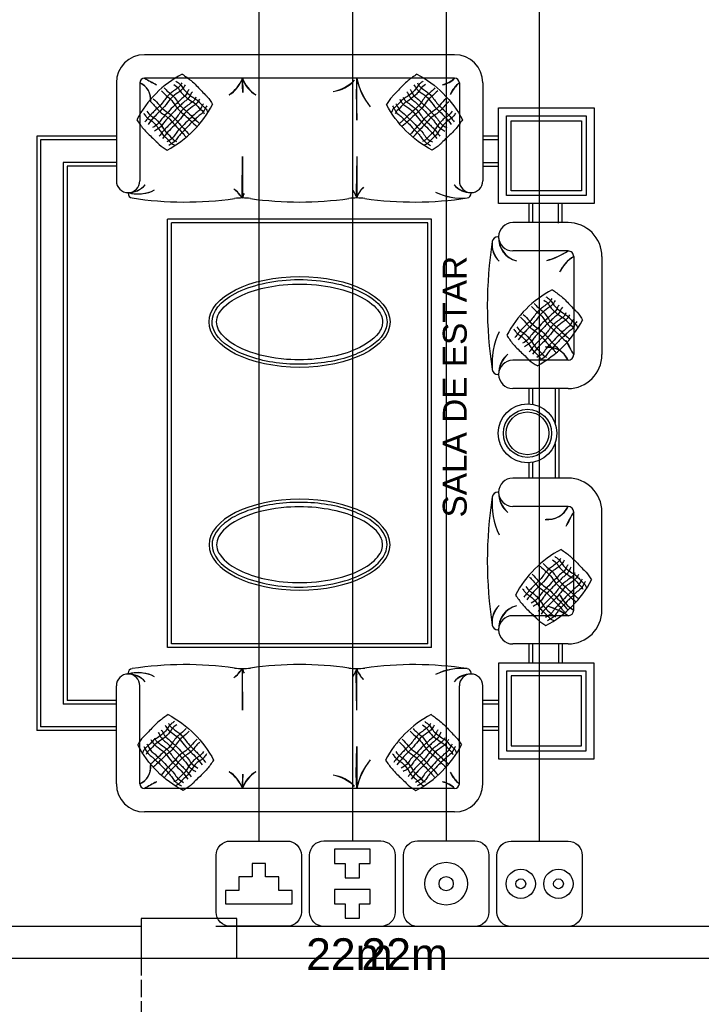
# Model space of a CAD drawing. Header units: metres. Extents: x -2 to 3328848, y -2 to 2725060.
# Drawn here: x 1662824.4 to 1662867.2, y 1363751.8 to 1363813.6 of the extents above; entities that cross this region are included whole.
import ezdxf

# ---------------------------------------------------------------- set-up
doc = ezdxf.new("R2010")
doc.units = ezdxf.units.M
doc.linetypes.add('ACAD_ISO02W100', pattern=[15, 12, -3])
doc.layers.get('0').update_dxf_attribs({"color": 253, "lineweight": 0})
for name, color, linetype, lineweight in [('ICT_TEXTS', 210, 'Continuous', 0), ('ICT_TOMAS', 1, 'Continuous', 0), ('L.COLUMNA', 253, 'Continuous', 0), ('MOBILIARIO2', 253, 'Continuous', 0), ('muebles', 253, 'Continuous', 0), ('NOFIJO', 253, 'Continuous', 0)]:
    doc.layers.add(name, color=color, linetype=linetype, lineweight=lineweight)
doc.styles.add('COTA', font='arial.ttf', dxfattribs={"height": 1})
doc.styles.get("Standard").update_dxf_attribs({"font": 'arial.ttf'})

# ---------------------------------------------------------------- blocks, each defined once
blk = doc.blocks.new('A$C77BB287D')
at = {"layer": 'MOBILIARIO2'}
for centre, start, end in [((0.6026, -0.1261), 117.71623, 152.27846), ((-0.1261, 0.6027), 297.71623, 332.27846)]:
    blk.add_arc(centre, 0.6808, start, end, dxfattribs=at)
for points, knots in [([(0.0374, 0.2001), (0.0428, 0.2077), (0.0453, 0.2118), (0.0544, 0.2301), (0.0629, 0.2434), (0.0817, 0.2592), (0.0875, 0.2625), (0.0991, 0.2733), (0.1054, 0.2803), (0.121, 0.2948), (0.1279, 0.3002), (0.1403, 0.3117), (0.1458, 0.3177), (0.1641, 0.338), (0.1789, 0.3532), (0.1976, 0.3721), (0.203, 0.3778), (0.2131, 0.3907), (0.2176, 0.3981), (0.2308, 0.4155), (0.2399, 0.4245), (0.2584, 0.4379), (0.2674, 0.4428), (0.2757, 0.4475)], [0, 0, 0, 0, 0.0279165, 0.0279165, 0.0558331, 0.0558331, 0.0837496, 0.0837496, 0.1116661, 0.1116661, 0.1395827, 0.1395827, 0.1674992, 0.1674992, 0.2233322, 0.2233322, 0.2512488, 0.2512488, 0.2791653, 0.2791653, 0.3070818, 0.3070818, 0.3349984, 0.3349984, 0.3349984, 0.3349984]), ([(0.4326, 0.2461), (0.4279, 0.253), (0.4199, 0.2647), (0.4028, 0.2825), (0.3778, 0.2952), (0.3538, 0.3218), (0.3326, 0.3492), (0.3167, 0.3776), (0.294, 0.3979), (0.274, 0.4172), (0.2568, 0.4384), (0.2424, 0.4437), (0.2352, 0.4463)], [0, 0, 0, 0, 0.0251558, 0.0423686, 0.0735031, 0.1079287, 0.1485001, 0.177757, 0.2045324, 0.2389579, 0.2619083, 0.2842956, 0.2842956, 0.2842956, 0.2842956]), ([(0.4766, 0.286), (0.4635, 0.3048), (0.442, 0.3359), (0.3975, 0.3832), (0.3616, 0.4145), (0.3252, 0.4527), (0.3031, 0.4661), (0.286, 0.4765)], [0, 0, 0, 0, 0.0684504, 0.1132877, 0.1942981, 0.2115305, 0.2711605, 0.2711605, 0.2711605, 0.2711605]), ([(0.0579, 0.1858), (0.0612, 0.1904), (0.0701, 0.2032), (0.079, 0.2275), (0.1069, 0.2442), (0.1268, 0.2674), (0.1581, 0.2921), (0.1878, 0.3294), (0.2264, 0.3628), (0.2504, 0.4046), (0.2747, 0.4182), (0.2879, 0.4257)], [0, 0, 0, 0, 0.0170213, 0.0470063, 0.0743095, 0.1111398, 0.1383727, 0.19363, 0.2532688, 0.2904618, 0.3349984, 0.3349984, 0.3349984, 0.3349984]), ([(0.0823, 0.1572), (0.0867, 0.1656), (0.0938, 0.1781), (0.1112, 0.1951), (0.12, 0.2008), (0.1427, 0.2174), (0.1575, 0.2276), (0.1792, 0.2496), (0.1892, 0.2647), (0.2143, 0.2964), (0.2291, 0.3109), (0.2557, 0.3369), (0.269, 0.3497), (0.2925, 0.3759), (0.3037, 0.3903), (0.3153, 0.4051)], [0, 0, 0, 0, 0.0281332, 0.0281332, 0.0562664, 0.0562664, 0.1125327, 0.1125327, 0.1687991, 0.1687991, 0.2250654, 0.2250654, 0.2813318, 0.2813318, 0.3375981, 0.3375981, 0.3375981, 0.3375981]), ([(0.1044, 0.1455), (0.1081, 0.1525), (0.1153, 0.1663), (0.1374, 0.1827), (0.1601, 0.199), (0.1948, 0.2259), (0.222, 0.2706), (0.254, 0.3), (0.2759, 0.322), (0.3007, 0.3457), (0.3211, 0.3719), (0.335, 0.3897)], [0, 0, 0, 0, 0.0233914, 0.0462519, 0.0808435, 0.1081467, 0.1768845, 0.2347507, 0.2382573, 0.2698172, 0.3375981, 0.3375981, 0.3375981, 0.3375981]), ([(0.3724, 0.1547), (0.3596, 0.1667), (0.345, 0.1822), (0.3232, 0.2092), (0.3146, 0.2177), (0.2879, 0.2366), (0.2708, 0.2469), (0.2413, 0.2748), (0.2307, 0.2887), (0.2079, 0.3138), (0.1957, 0.3261), (0.171, 0.3521), (0.1584, 0.3664), (0.1472, 0.38)], [0, 0, 0, 0, 0.0527313, 0.0527313, 0.1054625, 0.1054625, 0.1581938, 0.1581938, 0.210925, 0.210925, 0.2636563, 0.2636563, 0.3163876, 0.3163876, 0.3163876, 0.3163876]), ([(0.3895, 0.1728), (0.3816, 0.1803), (0.3623, 0.1985), (0.333, 0.241), (0.2807, 0.2666), (0.2436, 0.3129), (0.2098, 0.3473), (0.1833, 0.3754), (0.1706, 0.3909), (0.1665, 0.3958)], [0, 0, 0, 0, 0.0327415, 0.0793965, 0.1525082, 0.2007896, 0.25596, 0.2973537, 0.3163876, 0.3163876, 0.3163876, 0.3163876]), ([(0.412, 0.232), (0.4031, 0.2451), (0.3967, 0.2543), (0.3821, 0.2648), (0.3749, 0.2689), (0.3597, 0.2798), (0.3521, 0.2869), (0.3337, 0.3067), (0.3238, 0.3192), (0.3043, 0.3479), (0.299, 0.3587), (0.2799, 0.3776), (0.2664, 0.3893), (0.2428, 0.4152), (0.2418, 0.4173), (0.2266, 0.4228)], [0, 0, 0, 0, 0.0473826, 0.0473826, 0.0710739, 0.0710739, 0.0947652, 0.0947652, 0.1421478, 0.1421478, 0.1895304, 0.1895304, 0.236913, 0.236913, 0.2842956, 0.2842956, 0.2842956, 0.2842956]), ([(0.3037, 0.087), (0.2962, 0.095), (0.278, 0.1142), (0.2355, 0.1436), (0.21, 0.1959), (0.1636, 0.233), (0.1292, 0.2667), (0.1012, 0.2932), (0.0856, 0.306), (0.0807, 0.31)], [0, 0, 0, 0, 0.0327415, 0.0793965, 0.1525082, 0.2007896, 0.25596, 0.2973537, 0.3163876, 0.3163876, 0.3163876, 0.3163876]), ([(0.3219, 0.1042), (0.3098, 0.117), (0.2943, 0.1315), (0.2674, 0.1534), (0.2588, 0.1619), (0.24, 0.1886), (0.2296, 0.2057), (0.2018, 0.2352), (0.1878, 0.2459), (0.1628, 0.2687), (0.1504, 0.2809), (0.1245, 0.3056), (0.1102, 0.3182), (0.0966, 0.3293)], [0, 0, 0, 0, 0.0527313, 0.0527313, 0.1054625, 0.1054625, 0.1581938, 0.1581938, 0.210925, 0.210925, 0.2636563, 0.2636563, 0.3163876, 0.3163876, 0.3163876, 0.3163876]), ([(0.1273, 0.1103), (0.1326, 0.1179), (0.1351, 0.1219), (0.1442, 0.1403), (0.1527, 0.1536), (0.1715, 0.1694), (0.1773, 0.1727), (0.1889, 0.1835), (0.1952, 0.1905), (0.2109, 0.2049), (0.2178, 0.2103), (0.2301, 0.2218), (0.2356, 0.2279), (0.2539, 0.2482), (0.2687, 0.2633), (0.2874, 0.2822), (0.2928, 0.288), (0.3029, 0.3009), (0.3074, 0.3083), (0.3206, 0.3257), (0.3298, 0.3347), (0.3483, 0.348), (0.3572, 0.353), (0.3655, 0.3576)], [0, 0, 0, 0, 0.0279165, 0.0279165, 0.0558331, 0.0558331, 0.0837496, 0.0837496, 0.1116661, 0.1116661, 0.1395827, 0.1395827, 0.1674992, 0.1674992, 0.2233322, 0.2233322, 0.2512488, 0.2512488, 0.2791653, 0.2791653, 0.3070818, 0.3070818, 0.3349984, 0.3349984, 0.3349984, 0.3349984]), ([(0.1477, 0.096), (0.151, 0.1006), (0.16, 0.1134), (0.1688, 0.1377), (0.1967, 0.1544), (0.2166, 0.1775), (0.248, 0.2023), (0.2777, 0.2396), (0.3162, 0.2729), (0.3403, 0.3148), (0.3645, 0.3284), (0.3777, 0.3358)], [0, 0, 0, 0, 0.0170213, 0.0470063, 0.0743095, 0.1111398, 0.1383727, 0.19363, 0.2532688, 0.2904618, 0.3349984, 0.3349984, 0.3349984, 0.3349984]), ([(0.1721, 0.0673), (0.1765, 0.0757), (0.1837, 0.0883), (0.201, 0.1053), (0.2098, 0.111), (0.2326, 0.1276), (0.2474, 0.1377), (0.269, 0.1598), (0.2791, 0.1748), (0.3041, 0.2066), (0.319, 0.2211), (0.3455, 0.2471), (0.3589, 0.2599), (0.3823, 0.2861), (0.3935, 0.3004), (0.4051, 0.3153)], [0, 0, 0, 0, 0.0281332, 0.0281332, 0.0562664, 0.0562664, 0.1125327, 0.1125327, 0.1687991, 0.1687991, 0.2250654, 0.2250654, 0.2813318, 0.2813318, 0.3375981, 0.3375981, 0.3375981, 0.3375981]), ([(0.2445, 0.0646), (0.2315, 0.0735), (0.2222, 0.0799), (0.2117, 0.0944), (0.2076, 0.1016), (0.1968, 0.1168), (0.1896, 0.1245), (0.1698, 0.1428), (0.1573, 0.1527), (0.1286, 0.1723), (0.1178, 0.1776), (0.099, 0.1966), (0.0873, 0.2102), (0.0613, 0.2338), (0.0593, 0.2348), (0.0538, 0.2499)], [0, 0, 0, 0, 0.0473826, 0.0473826, 0.0710739, 0.0710739, 0.0947652, 0.0947652, 0.1421478, 0.1421478, 0.1895304, 0.1895304, 0.236913, 0.236913, 0.2842956, 0.2842956, 0.2842956, 0.2842956]), ([(0.1942, 0.0557), (0.1979, 0.0627), (0.2052, 0.0765), (0.2272, 0.0929), (0.25, 0.1092), (0.2846, 0.1361), (0.3118, 0.1807), (0.3438, 0.2102), (0.3657, 0.2321), (0.3905, 0.2559), (0.4109, 0.282), (0.4248, 0.2999)], [0, 0, 0, 0, 0.0233914, 0.0462519, 0.0808435, 0.1081467, 0.1768845, 0.2347507, 0.2382573, 0.2698172, 0.3375981, 0.3375981, 0.3375981, 0.3375981]), ([(0.1905, 0), (0.1718, 0.013), (0.1407, 0.0346), (0.0934, 0.079), (0.062, 0.115), (0.0238, 0.1513), (0.0104, 0.1734), (0, 0.1906)], [0, 0, 0, 0, 0.0684504, 0.1132877, 0.1942981, 0.2115305, 0.2711605, 0.2711605, 0.2711605, 0.2711605]), ([(0.2304, 0.0439), (0.2235, 0.0486), (0.2118, 0.0566), (0.1941, 0.0738), (0.1813, 0.0988), (0.1547, 0.1227), (0.1273, 0.144), (0.0989, 0.1598), (0.0787, 0.1826), (0.0594, 0.2026), (0.0382, 0.2197), (0.0329, 0.2342), (0.0303, 0.2414)], [0, 0, 0, 0, 0.0251558, 0.0423686, 0.0735031, 0.1079287, 0.1485001, 0.177757, 0.2045324, 0.2389579, 0.2619083, 0.2842956, 0.2842956, 0.2842956, 0.2842956])]:
    blk.add_open_spline(points, degree=3, knots=knots, dxfattribs=at)
blk = doc.blocks.new('A$C7392403F')
at = {"layer": 'muebles'}
for p, q in [((4.2414, 3.5465), (0.5111, 3.5465)), ((0.5111, 3.0477), (0.5111, 3.5465)), ((4.2178, 3.5228), (0.5348, 3.5228)), ((0.5348, 3.0477), (0.5348, 3.5228)), ((4.2178, 3.0477), (4.2178, 3.5228)), ((4.2414, 3.0477), (4.2414, 3.5465)), ((4.0758, 3.3808), (0.6768, 3.3808)), ((0.6768, 3.0477), (0.6768, 3.3808)), ((4.0521, 3.3572), (0.7004, 3.3572)), ((0.7004, 3.0477), (0.7004, 3.3572)), ((4.0521, 3.0477), (4.0521, 3.3572)), ((4.0758, 3.0477), (4.0758, 3.3808)), ((0.1769, 3.0477), (0.792, 3.0477)), ((4.5756, 3.0477), (3.9606, 3.0477)), ((0.8657, 2.974), (0.87, 2.974)), ((3.8869, 2.974), (3.8825, 2.974)), ((0, 0.9246), (0, 2.8708)), ((0.1474, 0.9246), (0.1474, 2.8708)), ((0.1769, 2.9003), (0.792, 2.9003)), ((4.5756, 2.9003), (3.9606, 2.9003)), ((4.6051, 0.9246), (4.6051, 2.8708)), ((4.7526, 0.9246), (4.7526, 2.8708)), ((1.0317, 2.7259), (3.7208, 2.7259)), ((1.0317, 1.0695), (1.0317, 2.7259)), ((3.7208, 1.0695), (3.7208, 2.7259)), ((1.0554, 2.7022), (3.6972, 2.7022)), ((1.0554, 1.0932), (1.0554, 2.7022)), ((3.6972, 1.0932), (3.6972, 2.7022)), ((0.1939, 2.2565), (0.1474, 2.2565)), ((0.1474, 2.2565), (0.2366, 2.2535)), ((0.2366, 2.2535), (0.1939, 2.2565)), ((0.8702, 2.2584), (0.6382, 2.2565)), ((0.6382, 2.2565), (0.8993, 2.2565)), ((0.8993, 2.2565), (0.8702, 2.2584)), ((0.8955, 2.2614), (0.8993, 2.2565)), ((3.857, 2.2614), (3.8532, 2.2565)), ((3.8532, 2.2565), (3.8823, 2.2584)), ((4.1144, 2.2565), (3.8532, 2.2565)), ((3.8823, 2.2584), (4.1144, 2.2565)), ((4.5159, 2.2535), (4.5587, 2.2565)), ((4.6051, 2.2565), (4.5159, 2.2535)), ((4.5587, 2.2565), (4.6051, 2.2565)), ((0.1474, 1.5389), (0.2366, 1.5419)), ((0.4115, 1.5389), (0.1474, 1.5389)), ((0.2366, 1.5419), (0.4115, 1.5389)), ((0.6382, 1.5389), (0.8649, 1.5422)), ((0.6382, 1.5389), (0.896, 1.5389)), ((0.8316, 1.4971), (0.837, 1.5003)), ((0.8649, 1.5422), (0.8929, 1.5398)), ((4.1144, 1.5389), (3.8566, 1.5389)), ((3.8877, 1.5422), (3.8596, 1.5398)), ((4.1144, 1.5389), (3.8877, 1.5422)), ((3.921, 1.4971), (3.9155, 1.5003)), ((4.5159, 1.5419), (4.341, 1.5389)), ((4.341, 1.5389), (4.6051, 1.5389)), ((4.6051, 1.5389), (4.5159, 1.5419)), ((1.0317, 1.0695), (3.7208, 1.0695)), ((1.0554, 1.0932), (3.6972, 1.0932)), ((0.1769, 0.8951), (0.792, 0.8951)), ((4.5756, 0.8951), (3.9606, 0.8951)), ((0.8657, 0.8214), (0.87, 0.8214)), ((0.8657, 0.8214), (0.87, 0.8214)), ((3.8869, 0.8214), (3.8825, 0.8214)), ((3.8869, 0.8214), (3.8825, 0.8214)), ((0.1769, 0.7477), (0.792, 0.7477)), ((0.5111, 0.6488), (0.5111, 0.7477)), ((0.5348, 0.6488), (0.5348, 0.7477)), ((0.6768, 0.6488), (0.6768, 0.7477)), ((0.7004, 0.6488), (0.7004, 0.7477)), ((4.5756, 0.7477), (3.9606, 0.7477)), ((4.0521, 0.7477), (4.0521, 0.6488)), ((4.0758, 0.7477), (4.0758, 0.6488)), ((4.2178, 0.6488), (4.2178, 0.7477)), ((4.2414, 0.6488), (4.2414, 0.7477)), ((1.1429, 0.6484), (1.1429, 0.6536)), ((2.0066, 0.6483), (2.0066, 0.6536)), ((2.746, 0.6483), (2.746, 0.6536)), ((3.6096, 0.6484), (3.6096, 0.6536)), ((1.0541, 0.213), (1.0542, 0.5597)), ((1.2316, 0.213), (1.2316, 0.5597)), ((1.9178, 0.213), (1.9179, 0.5596)), ((2.0953, 0.2129), (2.0953, 0.5596)), ((2.6573, 0.2129), (2.6572, 0.5596)), ((2.8347, 0.213), (2.8347, 0.5596)), ((3.521, 0.213), (3.5209, 0.5597)), ((3.6984, 0.213), (3.6984, 0.5597)), ((1.0542, 0.4594), (0.934, 0.4594)), ((1.0542, 0.4357), (0.934, 0.4357)), ((2.1918, 0.4594), (2.0953, 0.4594)), ((2.1943, 0.4357), (2.0953, 0.4357)), ((2.6572, 0.4357), (2.5582, 0.4357)), ((2.6572, 0.4594), (2.5608, 0.4594)), ((3.8185, 0.4594), (3.6984, 0.4594)), ((3.8185, 0.4357), (3.6984, 0.4357)), ((1.0573, 0.2726), (0.934, 0.2726)), ((1.0499, 0.2489), (0.934, 0.2489)), ((2.313, 0.2938), (2.0953, 0.2938)), ((2.6573, 0.2701), (2.0953, 0.2701)), ((2.6573, 0.2938), (2.4395, 0.2938)), ((3.6953, 0.2726), (3.8185, 0.2726)), ((3.7026, 0.2489), (3.8185, 0.2489)), ((1.2671, 0.1775), (1.8823, 0.1775)), ((3.4855, 0.1775), (2.8702, 0.1775)), ((1.2671, 0.0001), (1.8823, 0)), ((3.4855, 0.0001), (2.8703, 0))]:
    blk.add_line(p, q, dxfattribs=at)
for points in [[(0.334, 0.6488), (0.334, 0.0488), (0.934, 0.0488), (0.934, 0.6488)], [(4.4185, 0.6488), (4.4185, 0.0488), (3.8185, 0.0488), (3.8185, 0.6488)], [(0.384, 0.5988), (0.384, 0.0988), (0.884, 0.0988), (0.884, 0.5988)], [(0.414, 0.5688), (0.414, 0.1288), (0.854, 0.1288), (0.854, 0.5688)], [(4.3685, 0.5988), (4.3685, 0.0988), (3.8685, 0.0988), (3.8685, 0.5988)], [(4.3385, 0.5688), (4.3385, 0.1288), (3.8985, 0.1288), (3.8985, 0.5688)]]:
    blk.add_lwpolyline(points, close=True, dxfattribs=at)
for radius in [0.1847, 0.1511, 0.1343]:
    blk.add_circle((2.3763, 0.4673), radius, dxfattribs=at)
for centre, radius, start, end in [((0.1769, 2.8708), 0.1769, 90, 180), ((0.792, 2.974), 0.0737, 270, 90), ((3.9606, 2.974), 0.0737, 90, 270), ((4.5756, 2.8708), 0.1769, 0, 90), ((0.7248, 2.9741), 0.1409, 310.9442, 359.93328), ((0.7361, 2.969), 0.1296, 308.66454, 2.21294), ((0.6476, 2.9125), 0.2265, 332.64496, 15.6493), ((0.6373, 2.9117), 0.2366, 338.85774, 15.16815), ((0.87, 2.9445), 0.0295, 8.73698, 90), ((3.8825, 2.9445), 0.0295, 90, 171.26302), ((4.1049, 2.9125), 0.2265, 164.3507, 207.35504), ((4.1152, 2.9117), 0.2366, 164.83185, 201.14226), ((4.0164, 2.969), 0.1296, 177.78706, 231.33546), ((4.0277, 2.9741), 0.1409, 180.06672, 229.0558), ((-1.2725, 2.6152), 2.1972, 351.91555, 8.73698), ((6.0251, 2.6152), 2.1972, 171.26302, 188.08445), ((0.1769, 2.8708), 0.0295, 90, 180), ((-2.5202, 1.3606), 3.0654, 27.9126, 29.5142), ((-0.6037, 2.4104), 0.881, 25.92601, 31.5008), ((0.2852, 2.9498), 0.1191, 204.57896, 275.46692), ((0.2797, 2.9449), 0.1121, 203.48159, 275.8459), ((4.4673, 2.9498), 0.1191, 264.53308, 335.42104), ((4.4728, 2.9449), 0.1121, 264.1541, 336.51841), ((7.2727, 1.3606), 3.0654, 150.4858, 152.0874), ((5.3563, 2.4104), 0.881, 148.4992, 154.07399), ((4.5756, 2.8708), 0.0295, 0, 90), ((0.0715, 2.4574), 0.2148, 290.70684, 327.06158), ((0.094, 2.4295), 0.1811, 287.16361, 330.60481), ((1.0109, 2.4353), 0.2086, 216.50512, 236.4171), ((0.9985, 2.4142), 0.1863, 213.56149, 237.83537), ((1.2532, 2.2565), 0.3538, 171.91555, 188.08445), ((3.4994, 2.2565), 0.3538, 351.91555, 8.08445), ((3.7541, 2.4142), 0.1863, 302.16463, 326.43851), ((3.7416, 2.4353), 0.2086, 303.5829, 323.49488), ((4.6811, 2.4574), 0.2148, 212.93842, 249.29316), ((4.6586, 2.4295), 0.1811, 209.39519, 252.83639), ((0.0715, 2.0555), 0.2148, 32.93842, 69.29316), ((0.094, 2.0834), 0.1811, 29.39519, 72.83639), ((0.9257, 2.1493), 0.1103, 103.84426, 119.66435), ((3.8268, 2.1493), 0.1103, 60.33565, 76.15574), ((4.6811, 2.0555), 0.2148, 110.70684, 147.06158), ((4.6586, 2.0834), 0.1811, 107.16361, 150.60481), ((-1.2725, 1.8977), 2.1972, 351.91555, 8.08445), ((6.0251, 1.8977), 2.1972, 171.91555, 188.08445), ((0.0051, 1.7186), 0.2279, 313.04826, 352.13174), ((-0.0419, 1.743), 0.2784, 316.69848, 348.48153), ((4.7475, 1.7186), 0.2279, 187.86826, 226.95174), ((4.7945, 1.743), 0.2784, 191.51847, 223.30152), ((0.9313, 1.6636), 0.1288, 232.0039, 255.58941), ((1.2532, 1.5389), 0.3538, 171.91555, 188.08445), ((3.4994, 1.5389), 0.3538, 351.91555, 8.08445), ((3.8212, 1.6636), 0.1288, 284.41059, 307.9961), ((0.0452, 1.0892), 0.4612, 52.43639, 77.19309), ((0.0779, 1.1587), 0.3865, 49.99477, 79.63472), ((0.9424, 1.3935), 0.1517, 106.48361, 136.90012), ((0.9482, 1.3906), 0.1562, 108.2275, 135.35901), ((-1.2725, 1.1802), 2.1972, 351.26302, 8.08445), ((6.0251, 1.1802), 2.1972, 171.91555, 188.73698), ((3.8044, 1.3906), 0.1562, 44.64099, 71.7725), ((3.8102, 1.3935), 0.1517, 43.09988, 73.51639), ((4.7073, 1.0892), 0.4612, 102.80691, 127.56361), ((4.6747, 1.1587), 0.3865, 100.36528, 130.00523), ((0.0647, 1.0188), 0.1253, 311.29589, 351.2773), ((0.0113, 1.048), 0.1837, 317.8008, 344.77239), ((0.4924, 0.8748), 0.4078, 356.0154, 24.49909), ((0.5254, 0.8807), 0.3754, 354.75701, 25.75748), ((4.2272, 0.8807), 0.3754, 154.24252, 185.24299), ((4.2602, 0.8748), 0.4078, 155.50091, 183.9846), ((4.6878, 1.0188), 0.1253, 188.7227, 228.70411), ((4.7412, 1.048), 0.1837, 195.22761, 222.1992), ((0.3666, 0.7302), 0.2514, 117.89706, 138.99766), ((0.3221, 0.7863), 0.1815, 113.75425, 143.14046), ((0.7361, 0.8264), 0.1296, 357.78706, 51.33546), ((0.7248, 0.8212), 0.1409, 0.06672, 49.0558), ((4.0164, 0.8264), 0.1296, 128.66454, 182.21294), ((4.0277, 0.8212), 0.1409, 130.9442, 179.93328), ((4.3859, 0.7302), 0.2514, 41.00234, 62.10294), ((4.4304, 0.7863), 0.1815, 36.85954, 66.24575), ((0.1769, 0.9246), 0.1769, 180, 270), ((0.1769, 0.9246), 0.0295, 180, 270), ((0.792, 0.8214), 0.0737, 270, 90), ((3.9606, 0.8214), 0.0737, 90, 270), ((4.5756, 0.9246), 0.0295, 270, 0), ((4.5756, 0.9246), 0.1769, 270, 0), ((0.87, 0.8509), 0.0295, 270, 351.26302), ((3.8825, 0.8509), 0.0295, 188.73698, 270), ((1.1784, 0.6536), 0.0355, 98.73101, 179.99403), ((1.5745, -1.9254), 2.6448, 81.25706, 98.73101), ((1.1944, 0.5547), 0.1357, 42.09968, 99.08412), ((1.1904, 0.5434), 0.1464, 44.35362, 96.83018), ((1.9352, 0.2387), 0.4518, 84.75104, 115.75152), ((1.9423, 0.199), 0.4908, 86.00943, 114.49312), ((1.9711, 0.6536), 0.0355, 359.99403, 81.25706), ((2.7815, 0.6536), 0.0355, 98.74294, 180.00597), ((3.1781, -1.9254), 2.6448, 81.26899, 98.74294), ((2.8174, 0.2387), 0.4518, 64.24848, 95.24896), ((2.8102, 0.199), 0.4908, 65.50688, 93.99057), ((3.5581, 0.5547), 0.1357, 80.91588, 137.90032), ((3.5621, 0.5434), 0.1464, 83.16982, 135.64638), ((3.5742, 0.6536), 0.0355, 0.00597, 81.26899), ((1.1429, 0.5597), 0.0887, 359.99403, 179.99403), ((1.1515, 0.5024), 0.1462, 13.53892, 93.34783), ((1.1476, 0.4972), 0.1513, 15.11866, 91.76808), ((2.0006, 0.4924), 0.1561, 87.7811, 141.3295), ((2.0068, 0.4788), 0.1696, 90.06076, 139.04984), ((2.0066, 0.5596), 0.0887, 359.99403, 179.99403), ((2.746, 0.5596), 0.0887, 0.00597, 180.00597), ((2.752, 0.4924), 0.1561, 38.6705, 92.2189), ((2.7458, 0.4788), 0.1696, 40.95016, 89.93924), ((3.6011, 0.5024), 0.1462, 86.65217, 166.46108), ((3.605, 0.4972), 0.1513, 88.23192, 164.88134), ((3.6097, 0.5597), 0.0887, 0.00597, 180.00597), ((0.8323, 0.4744), 0.4773, 326.78915, 344.42515), ((0.7409, 0.5159), 0.5766, 328.3171, 342.89719), ((1.9775, 0.3433), 0.1434, 174.52711, 245.41507), ((1.9716, 0.3367), 0.1349, 174.14813, 246.51245), ((2.7751, 0.3433), 0.1434, 294.58493, 5.47289), ((2.781, 0.3367), 0.1349, 293.48755, 5.85187), ((3.9203, 0.4744), 0.4773, 195.57485, 213.21085), ((4.0116, 0.5159), 0.5766, 197.10281, 211.6829), ((1.4623, 0.0604), 0.2276, 115.11424, 149.0283), ((1.4387, 0.0803), 0.1972, 113.93917, 150.47679), ((3.2903, 0.0604), 0.2276, 30.9717, 64.88576), ((3.3138, 0.0803), 0.1972, 29.52321, 66.06083), ((1.2671, 0.213), 0.213, 179.99403, 269.99403), ((1.2671, 0.213), 0.0355, 179.99403, 269.99403), ((0.0642, -3.0333), 3.6898, 60.47983, 62.08143), ((1.3281, -0.7266), 1.0604, 58.49324, 64.06803), ((1.8823, 0.213), 0.0355, 269.99403, 359.99403), ((1.8823, 0.213), 0.213, 269.99403, 359.99403), ((2.8702, 0.213), 0.213, 180.00597, 270.00597), ((2.8702, 0.213), 0.0355, 180.00597, 270.00597), ((4.6883, -3.0333), 3.6898, 117.91857, 119.52017), ((3.4244, -0.7266), 1.0604, 115.93197, 121.50676), ((3.4855, 0.213), 0.213, 270.00597, 0.00597), ((3.4855, 0.213), 0.0355, 270.00597, 0.00597)]:
    blk.add_arc(centre, radius, start, end, dxfattribs=at)
at = {"layer": 'muebles', "extrusion": (0, 0, -1)}
blk.add_ellipse((1.6772, 1.8977), major_axis=(0, -0.5679), ratio=0.502168, dxfattribs=at)
at = {"layer": 'muebles'}
blk.add_ellipse((3.0754, 1.8977), major_axis=(0, -0.5679), ratio=0.502168, dxfattribs=at)
for points, knots in [([(1.6772, 1.3487), (1.6427, 1.3487), (1.6068, 1.3635), (1.5396, 1.4236), (1.5077, 1.4695), (1.4334, 1.6347), (1.4079, 1.7833), (1.415, 2.07), (1.448, 2.2064), (1.5483, 2.3969), (1.6137, 2.4464), (1.7305, 2.4474), (1.784, 2.4121), (1.8762, 2.2775), (1.9125, 2.1779), (1.9482, 1.9542), (1.9471, 1.8306), (1.9098, 1.6084), (1.8724, 1.5102), (1.7807, 1.3812), (1.7275, 1.3487), (1.6772, 1.3487)], [0, 0, 0, 0, 0.420953, 0.420953, 0.841906, 0.841906, 1.627474, 1.627474, 2.384999, 2.384999, 3.142524, 3.142524, 3.774252, 3.774252, 4.405979, 4.405979, 5.037707, 5.037707, 5.669434, 5.669434, 6.283185, 6.283185, 6.283185, 6.283185]), ([(1.6772, 1.3771), (1.6492, 1.3771), (1.6195, 1.389), (1.557, 1.4475), (1.5261, 1.494), (1.4516, 1.6729), (1.429, 1.8442), (1.4568, 2.1295), (1.4941, 2.2469), (1.5774, 2.375), (1.6165, 2.4052), (1.6845, 2.424), (1.717, 2.4172), (1.7905, 2.3585), (1.8282, 2.3046), (1.8852, 2.1613), (1.9048, 2.0725), (1.9226, 1.8393), (1.9039, 1.6904), (1.8322, 1.495), (1.7891, 1.4333), (1.7229, 1.3847), (1.6996, 1.3771), (1.6772, 1.3771)], [0, 0, 0, 0, 0.439197, 0.439197, 0.878394, 0.878394, 1.7625, 1.7625, 2.484027, 2.484027, 3.003385, 3.003385, 3.522744, 3.522744, 4.042102, 4.042102, 4.561461, 4.561461, 5.34406, 5.34406, 5.930331, 5.930331, 6.283185, 6.283185, 6.283185, 6.283185]), ([(3.0754, 1.3487), (3.1099, 1.3487), (3.1457, 1.3635), (3.213, 1.4236), (3.2449, 1.4695), (3.3192, 1.6347), (3.3447, 1.7833), (3.3375, 2.07), (3.3046, 2.2064), (3.2042, 2.3969), (3.1389, 2.4464), (3.022, 2.4474), (2.9686, 2.4121), (2.8764, 2.2775), (2.8401, 2.1779), (2.8044, 1.9542), (2.8055, 1.8306), (2.8428, 1.6084), (2.8802, 1.5102), (2.9719, 1.3812), (3.025, 1.3487), (3.0754, 1.3487)], [0, 0, 0, 0, 0.420953, 0.420953, 0.841906, 0.841906, 1.627474, 1.627474, 2.384999, 2.384999, 3.142524, 3.142524, 3.774252, 3.774252, 4.405979, 4.405979, 5.037707, 5.037707, 5.669434, 5.669434, 6.283185, 6.283185, 6.283185, 6.283185]), ([(3.0754, 1.3771), (3.1033, 1.3771), (3.1331, 1.389), (3.1955, 1.4475), (3.2265, 1.494), (3.301, 1.6729), (3.3235, 1.8442), (3.2957, 2.1295), (3.2584, 2.2469), (3.1751, 2.375), (3.136, 2.4052), (3.068, 2.424), (3.0356, 2.4172), (2.962, 2.3585), (2.9244, 2.3046), (2.8673, 2.1613), (2.8477, 2.0725), (2.8299, 1.8393), (2.8486, 1.6904), (2.9204, 1.495), (2.9635, 1.4333), (3.0297, 1.3847), (3.0529, 1.3771), (3.0754, 1.3771)], [0, 0, 0, 0, 0.439197, 0.439197, 0.878394, 0.878394, 1.7625, 1.7625, 2.484027, 2.484027, 3.003385, 3.003385, 3.522744, 3.522744, 4.042102, 4.042102, 4.561461, 4.561461, 5.34406, 5.34406, 5.930331, 5.930331, 6.283185, 6.283185, 6.283185, 6.283185])]:
    blk.add_open_spline(points, degree=3, knots=knots, dxfattribs=at)
for p in [(0.8657, 1.5389), (0.8657, 1.5389), (3.8869, 1.5389), (3.8869, 1.5389)]:
    blk.add_point(p, dxfattribs=at)
at = {"layer": 'muebles', "xscale": -1, "rotation": 90}
for p in [(0.611, 2.9136), (4.6307, 1.3519)]:
    blk.add_blockref('A$C77BB287D', p, dxfattribs=at)
at = {"layer": 'muebles', "rotation": 90}
for p in [(4.6307, 2.4435), (0.611, 0.8818), (3.2774, 0.1213), (1.647, 0.0658)]:
    blk.add_blockref('A$C77BB287D', p, dxfattribs=at)
blk = doc.blocks.new('Toma FIBRA')
blk.add_lwpolyline([(-0.1, 0.15), (0.1, 0.15, -0.414214), (0.15, 0.1), (0.15, -0.1, -0.414214), (0.1, -0.15), (-0.1, -0.15, -0.414214), (-0.15, -0.1), (-0.15, 0.1, -0.414214)], format="xyb", close=True)
blk.add_lwpolyline([(-0.0235, 0.0235), (-0.0704, 0.0235), (-0.0704, -0.0235), (-0.1173, -0.0235), (-0.1173, -0.0704), (0.1173, -0.0704), (0.1173, -0.0235), (0.0704, -0.0235), (0.0704, 0.0235), (0.0235, 0.0235), (0.0235, 0.0704), (-0.0235, 0.0704)], close=True)
blk = doc.blocks.new('Toma INTERNET')
blk.add_lwpolyline([(-0.1, 0.15), (0.1, 0.15, -0.414214), (0.15, 0.1), (0.15, -0.1, -0.414214), (0.1, -0.15), (-0.1, -0.15, -0.414214), (-0.15, -0.1), (-0.15, 0.1, -0.414214)], format="xyb", close=True)
for points in [[(0.05, 0.1208), (-0.05, 0.1208), (-0.0625, 0.1208), (-0.0625, 0.0708), (-0.05, 0.0708), (-0.025, 0.0708), (-0.025, 0.0208), (0.025, 0.0208), (0.025, 0.0708), (0.05, 0.0708), (0.05, 0.0708), (0.0625, 0.0708), (0.0625, 0.1208)], [(0.05, -0.0208), (-0.05, -0.0208), (-0.0625, -0.0208), (-0.0625, -0.0708), (-0.05, -0.0708), (-0.025, -0.0708), (-0.025, -0.1208), (0.025, -0.1208), (0.025, -0.0708), (0.05, -0.0708), (0.05, -0.0708), (0.0625, -0.0708), (0.0625, -0.0208)]]:
    blk.add_lwpolyline(points, close=True)
blk = doc.blocks.new('Toma TLCA')
blk.add_lwpolyline([(-0.1, 0.15), (0.1, 0.15, -0.414214), (0.15, 0.1), (0.15, -0.1, -0.414214), (0.1, -0.15), (-0.1, -0.15, -0.414214), (-0.15, -0.1), (-0.15, 0.1, -0.414214)], format="xyb", close=True)
for radius in [0.075, 0.025]:
    blk.add_circle((0, 0), radius)
blk = doc.blocks.new('TOMA TV')
blk.add_lwpolyline([(-0.1, 0.15), (0.1, 0.15, -0.414214), (0.15, 0.1), (0.15, -0.1, -0.414214), (0.1, -0.15), (-0.1, -0.15, -0.414214), (-0.15, -0.1), (-0.15, 0.1, -0.414214)], format="xyb", close=True)
for centre, radius in [((-0.0663, 0), 0.0515), ((0.0663, 0), 0.0515), ((-0.0663, 0), 0.0172), ((0.0663, 0), 0.0172)]:
    blk.add_circle(centre, radius)

msp = doc.modelspace()

# ---------------------------------------------------------------- linework, layer by layer
at = {"ltscale": 0.02}
for p, q in [((1662832.022, 1363756.702), (1662822.522, 1363756.702)), ((1662868.046, 1363756.702), (1662838.022, 1363756.702))]:
    msp.add_line(p, q, dxfattribs=at)
msp.add_lwpolyline([(1663191.022, 1363754.702), (1663191.022, 1363974.702), (1662791.022, 1363974.702), (1662791.022, 1363754.702)], close=True)
at = {"layer": 'ICT_TEXTS'}
msp.add_line((1662838.022, 1363756.702), (1662836.717, 1363756.702), dxfattribs=at)
at = {"layer": 'ICT_TOMAS'}
for points in [[(1662929.465, 1363853.952), (1662929.465, 1363821.039), (1662839.405, 1363821.039), (1662839.405, 1363762.082)], [(1662930.465, 1363853.952), (1662930.465, 1363819.878), (1662845.284, 1363819.878), (1662845.284, 1363762.087)], [(1662931.465, 1363853.952), (1662931.465, 1363818.764), (1662851.17, 1363818.764), (1662851.17, 1363762.089)], [(1662857.036, 1363762.054), (1662857.036, 1363817.694), (1662931.965, 1363817.694), (1662931.965, 1363853.931)]]:
    msp.add_lwpolyline(points, dxfattribs=at)
at = {"layer": 'L.COLUMNA', "linetype": 'ACAD_ISO02W100', "ltscale": 0.09}
msp.add_line((1662832.022, 1363754.702), (1662832.022, 1363695.597), dxfattribs=at)
at = {"layer": 'NOFIJO', "ltscale": 0.02}
msp.add_lwpolyline([(1662838.022, 1363754.702), (1662838.022, 1363757.202), (1662832.022, 1363757.202), (1662832.022, 1363754.702)], close=True, dxfattribs=at)

# ---------------------------------------------------------------- block references
at = {"layer": 'ICT_TOMAS'}
for name, p, xscale, yscale, zscale in [('Toma FIBRA', (1662839.405, 1363759.386), 17.84329748914399, 17.84329748914399, 17.84329748914399), ('Toma INTERNET', (1662845.284, 1363759.386), 17.88188335951641, 17.88188335951641, 17.88188335951641), ('Toma TLCA', (1662851.17, 1363759.386), 17.89383141784819, 17.89383141784819, 17.89383141784819), ('TOMA TV', (1662857.036, 1363759.377), 17.84178858404148, 17.84178858404148, 17.84178858404148)]:
    msp.add_blockref(name, p, dxfattribs=dict(at, xscale=xscale, yscale=yscale, zscale=zscale))
at = {"layer": 'muebles', "xscale": 10, "yscale": 10, "zscale": 10, "rotation": 90}
msp.add_blockref('A$C7392403F', (1662860.948, 1363763.888), dxfattribs=at)

# ---------------------------------------------------------------- texts
at = {"linetype": 'Continuous', "insert": (1662850.958, 1363782.367), "char_height": 1.5, "attachment_point": 1, "rotation": 90}
msp.add_mtext_dynamic_manual_height_columns('SALA DE ESTAR', width=45.32036, gutter_width=125, heights=[0], dxfattribs=at)
at = {"layer": 'ICT_TOMAS', "ltscale": 0.015, "char_height": 2, "attachment_point": 1, "style": 'COTA'}
for insert in [(1662843.193, 1363755.958), (1662846.668, 1363755.958)]:
    msp.add_mtext_dynamic_manual_height_columns('\\pxqc;22m', width=3.81057, gutter_width=4, heights=[1.343], dxfattribs=dict(at, insert=insert))

doc.saveas('drawing.dxf')
